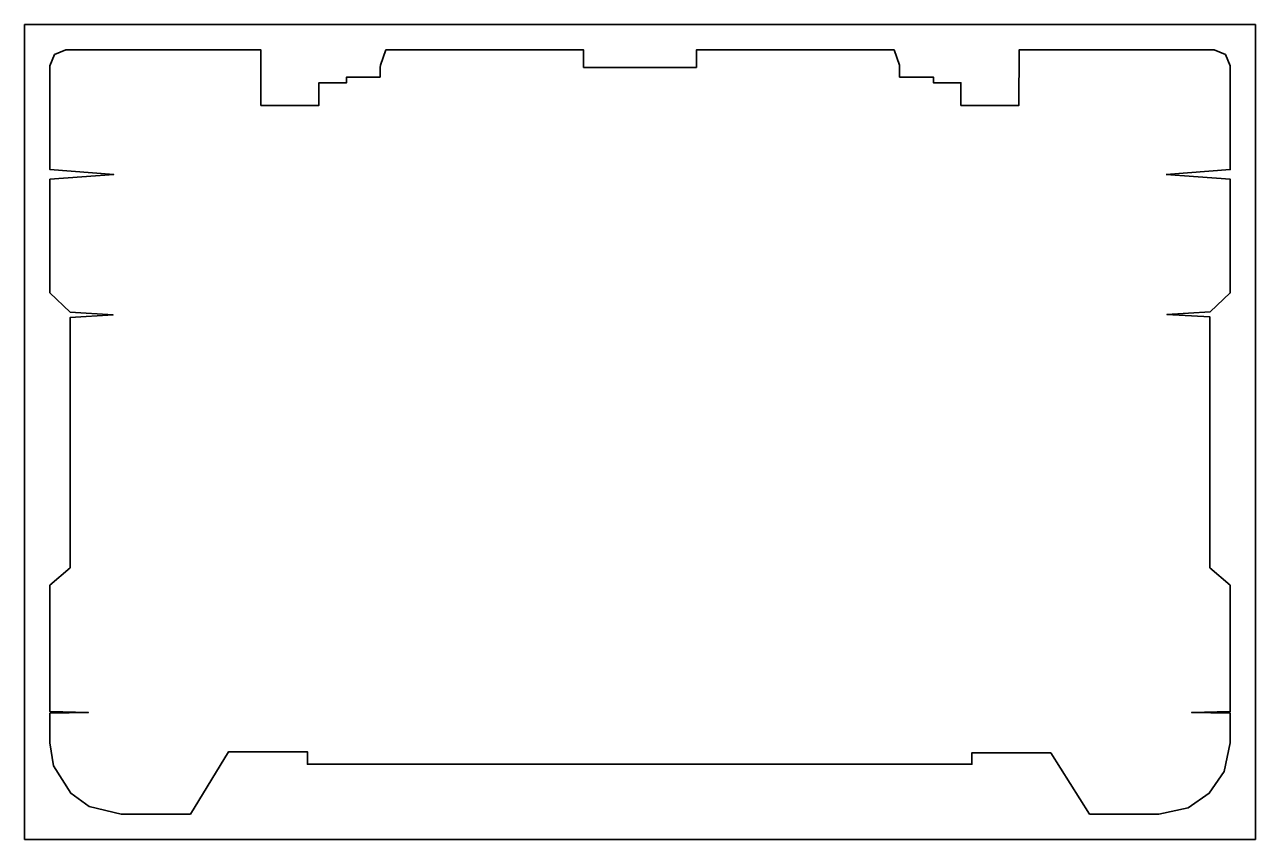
# Model space of a CAD drawing. Header units: millimetres. Extents: x -68 to 420, y 15 to 338.
import ezdxf

# ---------------------------------------------------------------- set-up
doc = ezdxf.new("R2010")
doc.units = ezdxf.units.MM
doc.header["$MEASUREMENT"] = 0
doc.layers.get('0').update_dxf_attribs({"lineweight": 0})
doc.layers.add('Safety', color=7, linetype='Continuous', lineweight=0)

msp = doc.modelspace()

# ---------------------------------------------------------------- linework, layer by layer
at = {"color": 250, "lineweight": 35, "true_color": 0x1d1d1b}
msp.add_lwpolyline([(385.03, 278.44), (410.37, 280.34), (410.37, 321.43), (408.51, 325.93), (403.99, 327.8), (331.05, 327.8), (326.66, 327.8), (326.64, 305.8), (303.64, 305.8), (303.64, 314.77), (292.71, 314.77), (292.71, 317.04), (279.3, 317.04), (279.3, 321.7), (279.24, 321.7), (277.12, 327.8), (198.73, 327.8), (198.73, 320.86), (154.05, 320.86), (154.05, 327.8), (75.66, 327.8), (73.54, 321.7), (73.31, 320.87), (73.31, 317.04), (60.07, 317.04), (60.07, 314.77), (49.12, 314.77), (49.12, 305.8), (26.12, 305.8), (26.12, 327.8), (21.73, 327.8), (-51.21, 327.8), (-55.72, 325.93), (-57.59, 321.43), (-57.59, 280.34), (-32.25, 278.44), (-57.59, 276.54), (-57.59, 231.5), (-49.55, 223.9), (-32.52, 222.75), (-49.55, 221.75), (-49.55, 122.58), (-57.59, 115.65), (-57.59, 65.62), (-42.32, 65.3), (-57.59, 64.98), (-57.59, 53.23), (-56.1, 44.15), (-49.31, 33.25), (-42.02, 27.98), (-29.33, 24.98), (-1.83, 24.98), (13.25, 49.71), (44.5, 49.71), (44.5, 44.71), (308, 44.71), (308, 49.28), (339.25, 49.28), (354.61, 24.98), (382.11, 24.98), (393.75, 27.48), (402.09, 33.25), (407.98, 41.85), (410.37, 53.23), (410.37, 64.98), (395.1, 65.3), (410.37, 65.62), (410.37, 115.65), (402.33, 122.58), (402.33, 222.01), (385.28, 223.01), (402.41, 224.01), (410.37, 231.5), (410.37, 276.54)], close=True, dxfattribs=at)
at = {"layer": 'Safety', "color": 1, "lineweight": 35, "true_color": 0xff0000}
msp.add_lwpolyline([(420.37, 14.98), (-67.59, 14.98), (-67.59, 337.8), (420.37, 337.8)], close=True, dxfattribs=at)

doc.saveas('drawing.dxf')
